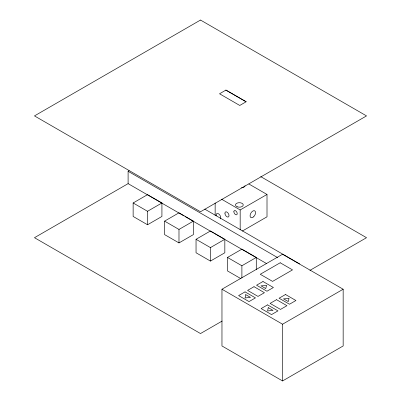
<?xml version="1.0" encoding="UTF-8"?>
<svg xmlns="http://www.w3.org/2000/svg" width="401" height="401" viewBox="0 0 401 401"><rect width="100%" height="100%" fill="white"/><g stroke="black" fill="none" stroke-linecap="round" stroke-linejoin="round"><path stroke-width="0.6" d="M225.913 90.095L219.542 93.774L239.763 105.453L246.139 101.769L225.913 90.095L246.139 101.769M222.149 321.051L200.5 333.552L34.471 237.698L128.104 183.638L128.104 171.287L129.112 170.706M133.137 202.971L147.533 194.66L161.924 202.971L161.924 216.45L147.533 224.76L133.137 216.45L133.137 202.971L147.533 211.282L161.924 202.971M164.59 221.131L178.986 212.821L193.377 221.131L193.377 234.61L178.986 242.916L164.59 234.61L164.59 221.131L178.986 229.442L193.377 221.131M221.537 199.187L240.174 209.949L267.006 194.455L267.006 216.811L242.319 231.066M196.044 239.292L210.44 230.981L224.831 239.292L224.831 252.765L210.44 261.076L196.044 252.765L196.044 239.292L210.44 247.602L224.831 239.292M240.826 278.62L227.497 270.926L227.497 257.452L241.893 249.141L256.284 257.452L256.284 269.703M227.497 257.452L241.893 265.758L256.284 257.452M221.964 289.231L282.56 254.244L343.161 289.231L343.161 345.963L282.56 380.95L221.964 345.963L221.964 289.231L282.56 324.214L343.161 289.231M309.918 270.379L366.529 237.698L260.725 176.615M248.906 184.004L267.006 194.455M204.726 209.121L299.677 263.943M128.104 171.287L277.858 257.743M128.104 183.638L183.954 215.883M185.036 216.51L213.232 232.786M213.773 233.096L266.625 263.612M282.56 324.214L282.56 380.95M241.893 265.758L241.893 278.013M240.174 209.949L240.174 229.818M215.147 202.951L215.147 215.372M210.44 247.602L210.44 261.076M178.986 229.442L178.986 242.916M147.533 211.282L147.533 224.76M245.031 185.653A3.564 2.055 0 0 1 241.472 187.708M216.239 215.818A3.243 1.87 60 0 1 218.756 213.959A3.243 1.87 60 0 1 220.44 218.881M245.743 294.64L245.081 297.958L250.485 297.382L245.743 294.64M268.259 307.642L267.597 310.955L273.001 310.379L268.259 307.642M266.485 285.602L265.743 288.57L260.996 285.833L266.485 285.602M289.001 298.6L288.259 301.572L283.512 298.83L289.001 298.6M200.5 20.05L34.471 115.904L200.5 211.758L366.529 115.904L200.5 20.05M280.199 262.77L260.264 274.279L272.585 281.392L292.519 269.883L280.199 262.77M245.051 291.868L238.62 295.582L249.026 301.592L255.457 297.878L245.051 291.868M254.023 286.69L247.592 290.404L257.998 296.409L264.429 292.695L254.023 286.69M262.991 281.507L256.56 285.221L266.966 291.231L273.402 287.517L262.991 281.507M267.567 304.865L261.136 308.58L271.542 314.59L277.973 310.875L267.567 304.865M276.54 299.687L270.104 303.402L280.515 309.412L286.946 305.697L276.54 299.687M285.507 294.509L279.076 298.224L289.482 304.229L295.918 300.519L285.507 294.509M237.422 206.876A3.885 2.241 0 0 0 243.247 204.936A3.885 2.241 0 0 0 237.422 202.991A3.885 2.241 0 0 0 237.422 206.876M253.527 216.871A3.885 2.241 -60 0 0 254.755 210.856A3.885 2.241 -60 0 0 250.164 214.931A3.885 2.241 -60 0 0 253.527 216.871M224.991 213.893A2.882 1.664 60 0 0 228.4 216.936A2.882 1.664 60 0 0 227.502 212.475A2.882 1.664 60 0 0 224.991 213.893M233.878 211.713A2.361 1.363 60 0 0 236.384 214.826A2.361 1.363 60 0 0 236.384 211.487A2.361 1.363 60 0 0 233.878 211.713"/></g></svg>
